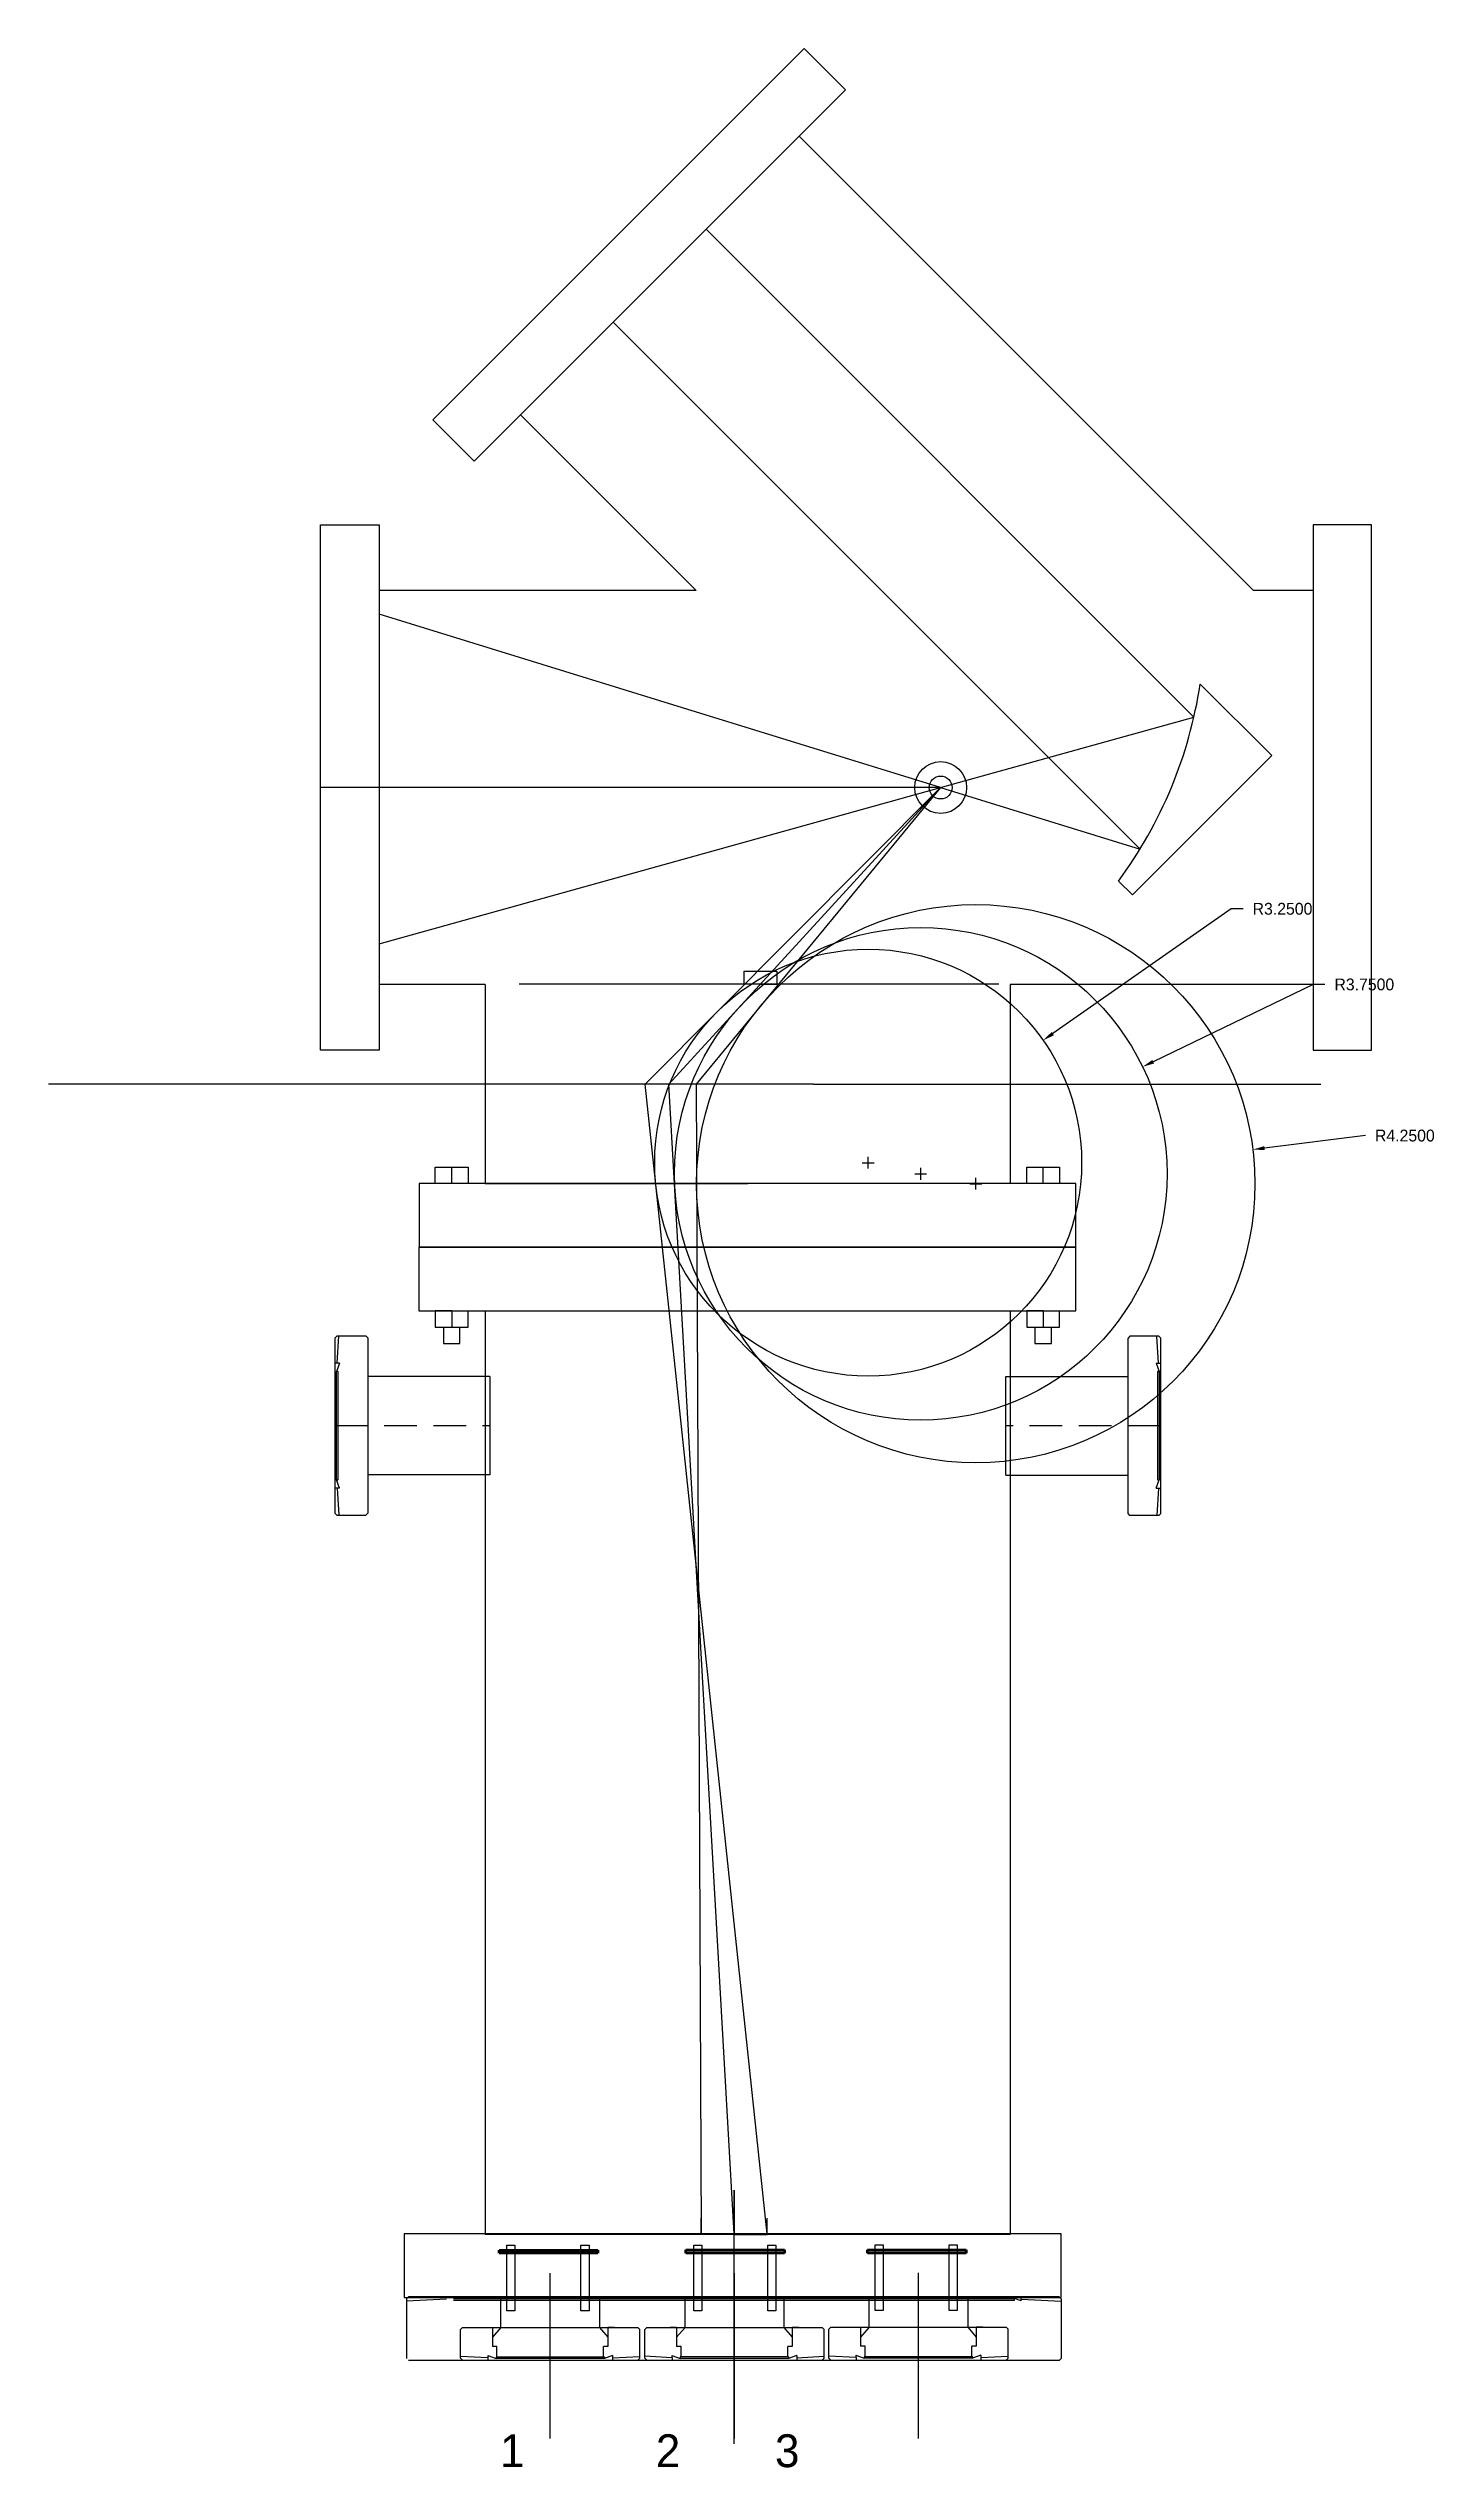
# Model space of a CAD drawing. Header units: inches. Extents: x 56.2 to 77.3, y 7.6 to 44.5.
import ezdxf

# ---------------------------------------------------------------- set-up
doc = ezdxf.new("R2010")
doc.units = ezdxf.units.IN
doc.header["$MEASUREMENT"] = 0
doc.linetypes.add('DASHED', pattern=[0.75, 0.5, -0.25])
doc.linetypes.add('DOT', pattern=[0.25, 0, -0.25])
doc.layers.add('3INCH', color=92, linetype='Continuous')
doc.dimstyles.get("Standard").update_dxf_attribs({"dimtxt": 0.18, "dimasz": 0.18, "dimexe": 0.18, "dimexo": 0.0625, "dimgap": 0.09, "dimtad": 0, "dimtih": 1, "dimtoh": 1, "dimdec": 4, "dimzin": 0, "dimdsep": 46, "dimtxsty": 'Standard', "dimcen": 0.09, "dimadec": 0, "dimazin": 0, "dimtfac": 1, "dimtdec": 4, "dimtofl": 0, "dimtmove": 0, "dimatfit": 3, "dimfxl": 1, "dimtolj": 1, "dimtzin": 0, "dimarcsym": 0})

# ---------------------------------------------------------------- blocks, each defined once
blk = doc.blocks.new('0001')
at = {"color": 7, "linetype": 'Continuous'}
for p, q in [((29.169, 16.877), (29.199, 16.907)), ((29.169, 16.007), (29.169, 16.877)), ((29.199, 16.907), (39.109, 16.907)), ((39.139, 16.007), (39.139, 16.877)), ((29.779, 15.975), (29.169, 16.007)), ((29.169, 15.967), (29.169, 16.007)), ((29.199, 15.937), (29.169, 15.967)), ((29.199, 15.937), (39.109, 15.937)), ((29.779, 16.001), (29.884, 15.963)), ((29.779, 16.001), (29.779, 15.975)), ((29.779, 15.975), (29.779, 15.937)), ((38.424, 15.987), (29.884, 15.987)), ((29.884, 15.987), (29.884, 15.963)), ((38.424, 15.963), (29.884, 15.963)), ((38.529, 15.975), (39.139, 16.007)), ((39.139, 15.967), (39.109, 15.937)), ((39.139, 15.967), (39.139, 16.007))]:
    blk.add_line(p, q, dxfattribs=at)
blk = doc.blocks.new('A$C5B9C110C')
at = {"color": 7, "linetype": 'Continuous'}
for p, q in [((0, 2.7), (0, 0.03)), ((0.03, 2.73), (0.06, 2.73)), ((0.038, 2.316), (0.06, 2.73)), ((0.06, 2.73), (0.47, 2.73)), ((0.47, 2.73), (0.5, 2.7)), ((0.5, 2.7), (0.5, 0.03)), ((0.038, 2.315), (0, 2.315)), ((0.072, 2.316), (0.026, 2.19)), ((0.072, 2.316), (0.038, 2.316)), ((0.026, 0.54), (0.026, 2.19)), ((0.05, 2.19), (0.026, 2.19)), ((0.05, 0.54), (0.05, 2.19)), ((0.05, 2.177), (0.209, 2.177)), ((0.038, 0.415), (0, 0.415)), ((0.05, 0.54), (0.026, 0.54)), ((0.072, 0.414), (0.026, 0.54)), ((0.072, 0.414), (0.038, 0.414)), ((0.038, 0.414), (0.06, 0)), ((0.05, 0.552), (0.209, 0.552)), ((0.47, 0.485), (0.209, 0.485)), ((0.03, 0), (0.06, 0)), ((0.47, 0), (0.5, 0.03)), ((0.06, 0), (0.47, 0))]:
    blk.add_line(p, q, dxfattribs=at)
at = {"color": 2, "linetype": 'Continuous'}
for p, q in [((0.06, 2.727), (0.063, 2.73)), ((0.032, 0.525), (0.047, 0.54)), ((0.05, 0.543), (0.059, 0.552))]:
    blk.add_line(p, q, dxfattribs=at)
at = {"color": 0}
for p, q in [((0.5, 2.245), (0.209, 2.245)), ((0.209, 2.177), (0.209, 2.245)), ((0.209, 0.485), (0.209, 0.552)), ((0.5, 0.485), (0.209, 0.485))]:
    blk.add_line(p, q, dxfattribs=at)
at = {"color": 7, "linetype": 'Continuous'}
for points in [[(0, 2.7), (0.01, 2.71), (0.02, 2.72), (0.03, 2.73)], [(0.03, 0), (0.02, 0.01), (0.01, 0.02), (0, 0.03)]]:
    blk.add_spline(points, degree=3, dxfattribs=at)
blk = doc.blocks.new('002')
at = {"color": 0}
blk.add_line((10.795, 7.264), (10.795, 4.745), dxfattribs=at)
at = {"color": 0, "rotation": 270}
blk.add_blockref('A$C5B9C110C', (9.43, 6.071), dxfattribs=at)
blk = doc.blocks.new('275')
at = {"color": 0}
for p, q in [((18.48, 6.235), (18.48, 6.385)), ((18.61, 6.235), (18.48, 6.385)), ((20.11, 6.235), (20.24, 6.385)), ((18.61, 5.767), (18.61, 6.235)), ((20.11, 6.235), (20.11, 5.767))]:
    blk.add_line(p, q, dxfattribs=at)
at = {"color": 0, "linetype": 'DOT'}
blk.add_line((18.38, 6.235), (18.48, 6.235), dxfattribs=at)
at = {"color": 0}
blk.add_blockref('002', (8.565, 0.664), dxfattribs=at)
blk = doc.blocks.new('rod')
at = {"color": 0, "linetype": 'ByBlock'}
for p, q in [((15.52, 5.476), (15.644, 5.476)), ((15.52, 4.476), (15.52, 5.476)), ((15.644, 5.476), (15.644, 4.476)), ((15.644, 4.476), (15.52, 4.476))]:
    blk.add_line(p, q, dxfattribs=at)
blk = doc.blocks.new('Grid')
at = {"color": 0, "linetype": 'ByBlock', "lineweight": 53}
for p, q in [((21.53, 5.11), (23.03, 5.11)), ((21.53, 5.06), (21.53, 5.11)), ((23.03, 5.06), (21.53, 5.06)), ((23.03, 5.11), (23.03, 5.06))]:
    blk.add_line(p, q, dxfattribs=at)
at = {"color": 0, "linetype": 'ByBlock'}
for name, p in [('275', (2.895, 0.004)), ('rod', (6.144, 0.509)), ('rod', (7.271, 0.509))]:
    blk.add_blockref(name, p, dxfattribs=at)
blk = doc.blocks.new('01')
at = {"color": 0, "linetype": 'ByBlock'}
for p, q in [((-34.268, -17.596), (-34.268, -20.282)), ((-35.152, -19.368), (-35.252, -19.368)), ((-33.392, -19.368), (-33.292, -19.368)), ((-33.292, -19.368), (-33.392, -19.368))]:
    blk.add_line(p, q, dxfattribs=at)
at = {"color": 0, "linetype": 'DASHED'}
blk.add_line((-35.152, -19.368), (-35.252, -19.368), dxfattribs=at)
blk.add_line((-35.152, -19.368), (-35.252, -19.368), dxfattribs=at)
at = {"color": 0, "linetype": 'DOT'}
for p, q in [((-35.152, -19.368), (-35.252, -19.368)), ((-33.392, -19.368), (-33.292, -19.368))]:
    blk.add_line(p, q, dxfattribs=at)
at = {"color": 0}
blk.add_line((-33.392, -19.368), (-33.292, -19.368), dxfattribs=at)
at = {"color": 0, "linetype": 'ByBlock', "lineweight": 53}
for p, q in [((-35.034, -20.499), (-33.534, -20.499)), ((-35.034, -20.549), (-35.034, -20.499)), ((-33.534, -20.549), (-35.034, -20.549)), ((-33.534, -20.499), (-33.534, -20.549))]:
    blk.add_line(p, q, dxfattribs=at)
at = {"color": 0, "linetype": 'DOT', "flags": 128}
blk.add_lwpolyline([(-35.252, -19.368), (-35.152, -19.368)], dxfattribs=at)
for p in [(-59.328, -25.609), (-53.722, -25.605)]:
    blk.add_blockref('Grid', p)
at = {"color": 0, "linetype": 'ByBlock'}
for name, p in [('275', (-53.632, -25.602)), ('rod', (-50.423, -25.093)), ('rod', (-49.296, -25.093))]:
    blk.add_blockref(name, p, dxfattribs=at)
at = {"color": 5}
blk.add_blockref('0001', (-68.417, -35.771), dxfattribs=at)
blk = doc.blocks.new('2.75_side')
at = {"color": 7, "linetype": 'Continuous'}
for p, q in [((73.85, 25.988), (73.85, 23.319)), ((73.88, 26.019), (73.909, 26.019)), ((73.888, 25.605), (73.91, 26.019)), ((73.91, 26.019), (74.32, 26.019)), ((74.32, 26.019), (74.35, 25.989)), ((74.35, 25.989), (74.35, 23.319)), ((73.888, 25.604), (73.85, 25.604)), ((73.922, 25.605), (73.876, 25.479)), ((73.876, 23.829), (73.876, 25.479)), ((73.9, 25.479), (73.876, 25.479)), ((73.922, 25.605), (73.888, 25.605)), ((73.9, 23.829), (73.9, 25.479)), ((73.888, 23.703), (73.85, 23.703)), ((73.9, 23.829), (73.876, 23.829)), ((73.922, 23.703), (73.876, 23.829)), ((73.922, 23.703), (73.888, 23.703)), ((73.888, 23.703), (73.91, 23.289)), ((73.88, 23.289), (73.909, 23.289)), ((73.91, 23.289), (74.32, 23.289)), ((74.32, 23.289), (74.35, 23.319))]:
    blk.add_line(p, q, dxfattribs=at)
at = {"color": 2, "linetype": 'Continuous'}
for p, q in [((73.909, 26.016), (73.913, 26.019)), ((73.881, 23.814), (73.897, 23.829))]:
    blk.add_line(p, q, dxfattribs=at)
at = {"color": 0}
for p, q in [((76.21, 25.404), (74.35, 25.404)), ((76.21, 25.404), (76.21, 23.904)), ((76.21, 23.904), (74.35, 23.904))]:
    blk.add_line(p, q, dxfattribs=at)
at = {"linetype": 'DASHED'}
blk.add_line((73.85, 24.654), (76.21, 24.654), dxfattribs=at)
at = {"color": 7, "linetype": 'Continuous'}
for points in [[(73.85, 25.988), (73.86, 25.998), (73.87, 26.008), (73.88, 26.019)], [(73.88, 23.289), (73.87, 23.299), (73.86, 23.309), (73.85, 23.319)]]:
    blk.add_spline(points, degree=3, dxfattribs=at)
blk = doc.blocks.new('*D23')
at = {"color": 0, "lineweight": -2}
for p, q in [((74.251, 31.364), (71.535, 29.465)), ((74.431, 31.364), (74.251, 31.364)), ((68.634, 27.499), (68.814, 27.499)), ((68.724, 27.409), (68.724, 27.589))]:
    blk.add_line(p, q, dxfattribs=at)
at = {"color": 0}
blk.add_solid([(71.518, 29.489), (71.552, 29.44), (71.387, 29.362)], dxfattribs=at)
at = {"layer": 'DEFPOINTS', "color": 0}
for p in [(71.387, 29.362), (68.724, 27.499)]:
    blk.add_point(p, dxfattribs=at)
at = {"color": 0, "insert": (75.031, 31.364), "char_height": 0.18, "attachment_point": 5}
blk.add_mtext('\\A1;R3.2500', dxfattribs=at)
blk = doc.blocks.new('*D24')
at = {"color": 0, "lineweight": -2}
for p, q in [((75.497, 30.212), (73.063, 29.037)), ((75.677, 30.212), (75.497, 30.212)), ((69.434, 27.33), (69.614, 27.33)), ((69.524, 27.24), (69.524, 27.42))]:
    blk.add_line(p, q, dxfattribs=at)
at = {"color": 0}
blk.add_solid([(73.05, 29.064), (73.076, 29.01), (72.901, 28.959)], dxfattribs=at)
at = {"layer": 'DEFPOINTS', "color": 0}
for p in [(72.901, 28.959), (69.524, 27.33)]:
    blk.add_point(p, dxfattribs=at)
at = {"color": 0, "insert": (76.277, 30.212), "char_height": 0.18, "attachment_point": 5}
blk.add_mtext('\\A1;R3.7500', dxfattribs=at)
blk = doc.blocks.new('*D25')
at = {"color": 0, "lineweight": -2}
for p, q in [((76.294, 27.911), (74.758, 27.721)), ((70.362, 27.089), (70.362, 27.269)), ((70.272, 27.179), (70.452, 27.179))]:
    blk.add_line(p, q, dxfattribs=at)
at = {"color": 0}
blk.add_solid([(74.755, 27.751), (74.762, 27.691), (74.58, 27.699)], dxfattribs=at)
at = {"layer": 'DEFPOINTS', "color": 0}
for p in [(74.58, 27.699), (70.362, 27.179)]:
    blk.add_point(p, dxfattribs=at)
at = {"color": 0, "insert": (76.894, 27.911), "char_height": 0.18, "attachment_point": 5}
blk.add_mtext('\\A1;R4.2500', dxfattribs=at)

msp = doc.modelspace()

# ---------------------------------------------------------------- linework, layer by layer
at = {"color": 1}
for p, q in [((66.25566, 41.71221), (64.84145, 40.29799)), ((66.25566, 41.71221), (64.84145, 40.29799)), ((73.68266, 34.28521), (66.25566, 41.71221)), ((72.86179, 32.27501), (64.84145, 40.29799)), ((61.27711, 35.85015), (61.27711, 30.83059)), ((69.82711, 33.21154), (61.27711, 35.85015)), ((69.82711, 33.21154), (73.68266, 34.28521)), ((61.27711, 30.83059), (69.82711, 33.21154)), ((69.82711, 33.21154), (65.32862, 28.69654)), ((69.82711, 33.21154), (72.86179, 32.27501)), ((67.18354, 11.19033), (65.32862, 28.69654))]:
    msp.add_line(p, q, dxfattribs=at)
for p, q in [((74.86665, 33.69732), (73.77771, 34.78626)), ((72.74533, 31.576), (74.86665, 33.69732)), ((69.82711, 33.21154), (60.38711, 33.21154)), ((69.82711, 33.21154), (65.68988, 28.69654)), ((65.82711, 33.21154), (65.82711, 33.21154)), ((72.74533, 31.576), (72.5332, 31.78813)), ((67.89369, 28.69654), (56.2433, 28.69654)), ((66.68354, 11.19033), (65.68988, 28.69654)), ((67.89369, 28.69654), (75.61423, 28.69654)), ((62.13395, 27.18154), (62.13395, 27.43154)), ((62.13395, 27.43154), (62.63395, 27.43154)), ((62.38395, 27.18154), (62.38395, 27.43154)), ((62.63395, 27.43154), (62.63395, 27.18154)), ((71.13711, 27.18154), (71.13711, 27.43154)), ((71.13711, 27.43154), (71.63711, 27.43154)), ((71.38711, 27.18154), (71.38711, 27.43154)), ((71.63711, 27.43154), (71.63711, 27.18154)), ((62.89369, 27.18154), (66.89369, 27.18154)), ((71.63711, 27.18154), (71.38711, 27.18154)), ((61.88422, 25.24435), (62.38422, 25.24435)), ((62.38395, 25.24535), (62.13395, 25.24535)), ((62.13395, 25.24535), (62.13395, 24.99535)), ((62.13395, 25.24535), (62.63395, 25.24535)), ((62.38395, 25.24535), (62.38395, 24.99535)), ((62.63395, 24.99535), (62.63395, 25.24535)), ((62.89369, 25.24435), (62.89369, 24.49435)), ((70.88711, 25.24435), (71.38711, 25.24435)), ((70.88711, 25.24435), (70.88711, 24.49435)), ((71.38711, 25.24435), (71.13711, 25.24435)), ((71.13711, 25.24435), (71.13711, 24.99435)), ((71.13711, 25.24435), (71.63711, 25.24435)), ((71.38711, 25.24435), (71.38711, 24.99435)), ((71.63711, 24.99435), (71.63711, 25.24435)), ((62.13395, 24.99535), (62.63395, 24.99535)), ((62.13395, 24.99535), (62.25895, 24.99535)), ((62.25895, 24.99535), (62.25895, 24.74535)), ((62.25895, 24.74535), (62.50895, 24.74535)), ((62.50895, 24.74535), (62.50895, 24.99535)), ((71.13711, 24.99435), (71.63711, 24.99435)), ((71.13711, 24.99435), (71.26211, 24.99435)), ((71.26211, 24.99435), (71.26211, 24.74435)), ((71.26211, 24.74435), (71.51211, 24.74435)), ((71.51211, 24.74435), (71.51211, 24.99435))]:
    msp.add_line(p, q)
at = {"color": 3}
for p, q in [((69.82711, 33.21154), (66.10485, 28.69654)), ((66.10485, 28.69654), (66.18354, 11.19033))]:
    msp.add_line(p, q, dxfattribs=at)
at = {"color": 0}
for p, q in [((70.71119, 30.21755), (63.41119, 30.21755)), ((70.71119, 30.21755), (66.21119, 30.21755)), ((62.89369, 25.24435), (62.89369, 11.18155)), ((70.88711, 25.24435), (70.88711, 11.18155)), ((70.88711, 11.18155), (62.89369, 11.18155))]:
    msp.add_line(p, q, dxfattribs=at)
at = {"color": 6}
for p, q in [((66.83362, 30.21755), (66.83362, 30.41755)), ((66.83362, 30.41755), (67.33362, 30.41755)), ((67.33362, 30.21755), (66.83362, 30.21755)), ((67.08362, 30.21755), (67.33362, 30.21755)), ((67.33362, 30.41755), (67.33362, 30.21755)), ((66.68354, 10.67981), (66.68354, 11.85177)), ((66.68354, 11.85177), (66.68354, 11.18155)), ((66.18354, 11.19033), (66.18354, 11.4272)), ((67.18354, 11.18155), (67.18354, 11.4272)), ((66.68354, 11.19033), (66.18354, 11.19033)), ((66.68354, 11.18155), (67.18354, 11.18155))]:
    msp.add_line(p, q, dxfattribs=at)
for radius in [0.394, 0.17477]:
    msp.add_circle((69.82711, 33.21154), radius)
at = {"color": 3}
msp.add_circle((70.36171, 27.17884), 4.25, dxfattribs=at)
at = {"color": 6}
msp.add_circle((69.52351, 27.32951), 3.75, dxfattribs=at)
at = {"color": 1}
msp.add_circle((68.72366, 27.49941), 3.25, dxfattribs=at)
at = {"color": 0}
msp.add_arc((67.1323, 35.78737), 6.72039, 323.480896, 351.432982, dxfattribs=at)
at = {"layer": '3INCH', "color": 0}
for p, q in [((67.67307, 43.12962), (74.59115, 36.21154)), ((66.10587, 36.21154), (63.43043, 38.88698)), ((66.10587, 36.21154), (61.28369, 36.21154)), ((75.49711, 36.21154), (74.59115, 36.21154)), ((62.89369, 30.21154), (61.27711, 30.21154)), ((62.89369, 30.21154), (62.89369, 27.18154)), ((70.88711, 30.21154), (70.88711, 27.18154)), ((75.49711, 30.21154), (70.88711, 30.21154))]:
    msp.add_line(p, q, dxfattribs=at)
for points in [[(62.72332, 38.17987), (62.094, 38.8092), (67.75085, 44.46605), (68.38018, 43.83672)], [(61.27711, 29.21154), (60.38711, 29.21154), (60.38711, 37.21154), (61.27711, 37.21154)], [(75.49711, 29.21154), (76.38711, 29.21154), (76.38711, 37.21154), (75.49711, 37.21154)], [(61.88711, 26.21154), (71.88711, 26.21154), (71.88711, 27.18154), (61.88711, 27.18154)], [(61.88422, 25.24435), (71.88422, 25.24435), (71.88422, 26.21435), (61.88422, 26.21435)], [(61.66171, 10.22033), (71.66171, 10.22033), (71.66171, 11.19033), (61.66171, 11.19033)]]:
    msp.add_lwpolyline(points, close=True, dxfattribs=at)

# ---------------------------------------------------------------- block references
msp.add_blockref('2.75_side', (-13.24594, -1.15875))
at = {"rotation": 180}
msp.add_blockref('2.75_side', (147.02908, 48.14709), dxfattribs=at)
at = {"color": 0, "rotation": 180}
msp.add_blockref('01', (32.41564, -9.60251), dxfattribs=at)

# ---------------------------------------------------------------- texts
at = {"color": 6, "insert": (62.93362, 8.13659), "char_height": 0.5, "width": 8.4693881, "attachment_point": 1}
msp.add_mtext('{\\C1; 1^I   2^I  3}', dxfattribs=at)

# ---------------------------------------------------------------- dimensions: what is measured, and where the dimension line sits
at = {"color": 5}
for center, mpoint, picture, middle in [((68.72366, 27.49941), (71.38729, 29.36155), '*D23', (75.03144, 31.36388)), ((69.52351, 27.32951), (72.90097, 28.95901), '*D24', (76.27711, 30.21154)), ((70.36171, 27.17884), (74.57975, 27.69914), '*D25', (76.29399, 27.91059))]:
    dim = msp.add_radius_dim(center=center, mpoint=mpoint, dimstyle='Standard', dxfattribs=at)
    dim.commit()
    dim.dimension.update_dxf_attribs({"geometry": picture, "text_midpoint": middle, "dimtype": 164})

doc.saveas('drawing.dxf')
